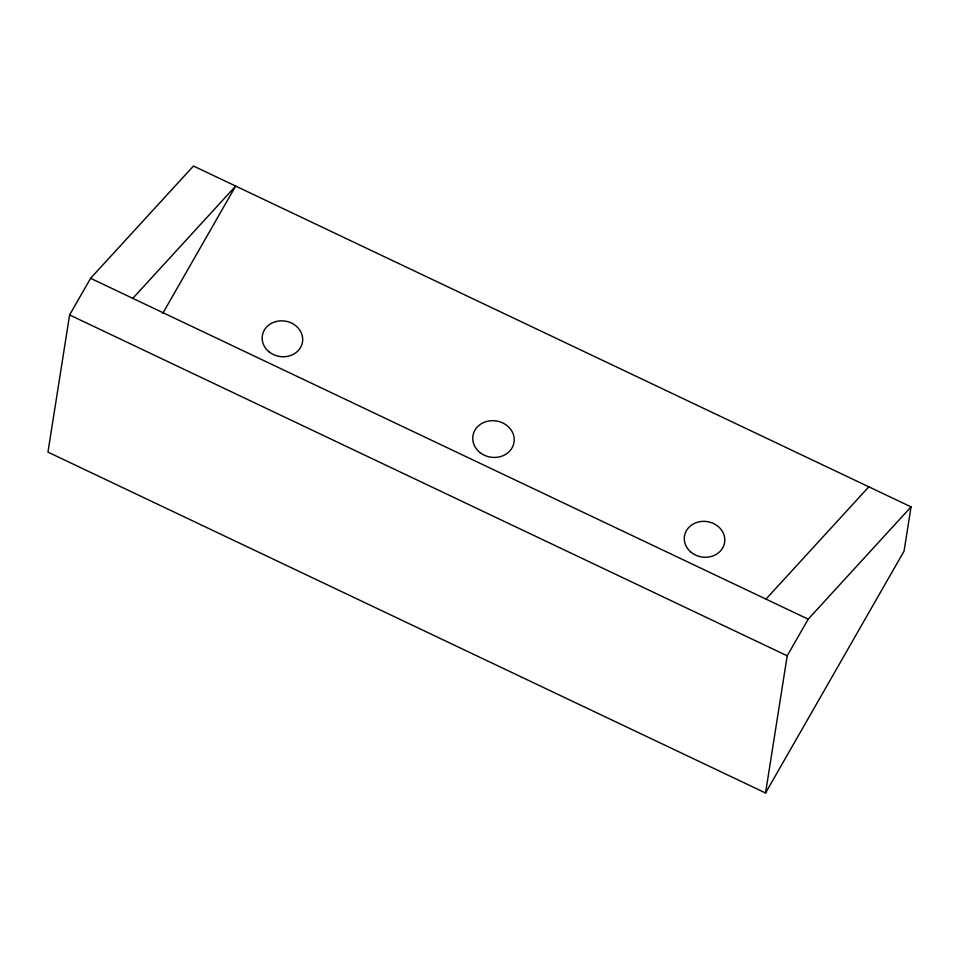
<?xml version="1.0" encoding="UTF-8"?>
<svg xmlns="http://www.w3.org/2000/svg" width="959" height="959" viewBox="0 0 959 959"><rect width="100%" height="100%" fill="white"/><g stroke="black" fill="none" stroke-linecap="round" stroke-linejoin="round"><path stroke-width="1.44" d="M69.611 314.948L47.95 452.121L765.546 792.985L904.061 551.125L911.05 506.879L193.454 166.015L90.59 278.302L69.611 314.948L787.207 655.812L765.546 792.985M162.766 313.353L235.662 186.058L132.81 298.345M787.207 655.812L808.197 619.166L911.05 506.879M765.977 599.111L868.842 486.824M90.59 278.302L808.197 619.166M691.175 552.324A20.331 17.897 9 0 0 724.429 543.513A20.331 17.897 9 0 0 698.044 522.08A20.331 17.897 9 0 0 691.175 552.324M269.047 351.821A20.331 17.897 9 0 0 302.313 342.998A20.331 17.897 9 0 0 275.928 321.577A20.331 17.897 9 0 0 269.047 351.821M480.039 452.576A20.798 18.317 9 0 0 513.892 443.07A20.798 18.317 9 0 0 486.525 421.504A20.798 18.317 9 0 0 480.039 452.576"/></g></svg>
